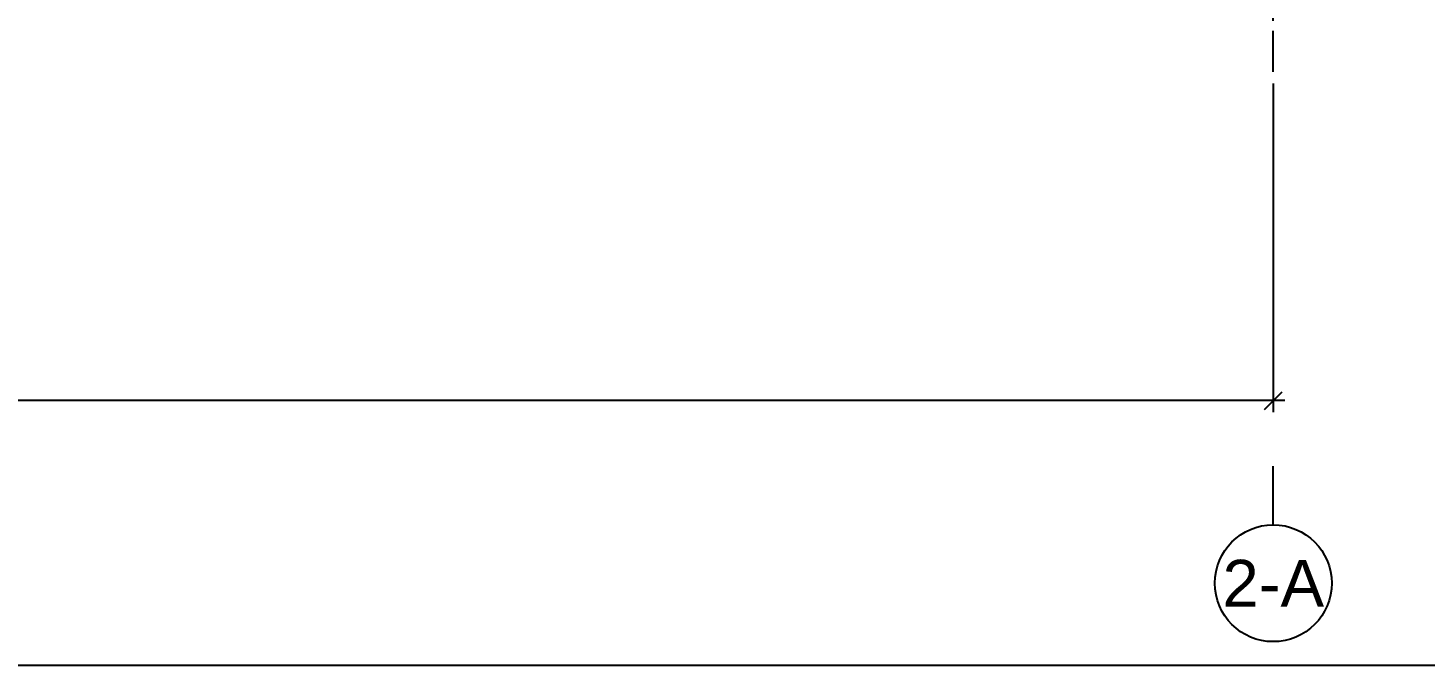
# Model space of a CAD drawing. Header units: millimetres. Extents: x -4391136 to -1798569, y -886572 to -291056.
# Drawn here: x -2119489 to -2113510, y -398298 to -395573 of the extents above; entities that cross this region are included whole.
import ezdxf
from ezdxf.enums import TextEntityAlignment as Align

# ---------------------------------------------------------------- set-up
doc = ezdxf.new("R2010")
doc.units = ezdxf.units.MM
doc.linetypes.add('CENTER', pattern=[50.8, 31.75, -6.35, 6.35, -6.35])
doc.linetypes.add('TA_GL_000.70000', pattern=[1.925, 0.7, -0.175, 0.175, -0.175, 0.7])
for name, color, linetype in [('000 - 0_SYM_DWG_GRID-BUBBLE_MAIN_COLOR_1', 7, 'Continuous'), ('000 - 0_SYM_DWG_GRIDLINE_MAIN_COLOR_251', 7, 'Continuous'), ('000 - D I M', 7, 'Continuous'), ('000 - GRID', 7, 'CENTER'), ('_PP-Dim', 7, 'Continuous')]:
    doc.layers.add(name, color=color, linetype=linetype)
doc.styles.add('Arial', font='arial.ttf', dxfattribs={"height": 1500})
doc.styles.add('FAMELINE_FOR_CKST', font='arial.ttf')
doc.styles.add('TA', font='', dxfattribs={"height": 4.5})
doc.styles.get('TA').set_extended_font_data('Cordia New')
doc.dimstyles.new('FAMELINE-CKST_E-E', dxfattribs={"dimtxt": 0.3, "dimasz": 0.15, "dimexe": 0.1, "dimexo": 0.1, "dimgap": 0.05, "dimtad": 1, "dimzin": 0, "dimdsep": 46, "dimtxsty": 'FAMELINE_FOR_CKST', "dimblk": 'OBLIQUE', "dimblk1": 'OBLIQUE', "dimblk2": 'OBLIQUE', "dimsah": 1, "dimcen": 0.1, "dimdle": 0.1, "dimclrd": 7, "dimclre": 7, "dimclrt": 7, "dimadec": 0, "dimazin": 0, "dimtfac": 1, "dimtix": 1, "dimtmove": 2, "dimatfit": 3, "dimfxl": 1, "dimtolj": 1, "dimtzin": 0, "dimlwd": -1, "dimlwe": -1, "dimarcsym": 0})

# ---------------------------------------------------------------- blocks, each defined once
blk = doc.blocks.new('A$Cbc3bdfda')
at = {"layer": '_PP-Dim', "color": 7}
blk.add_lwpolyline([(0, -400), (775, -400), (775, 0), (0, 0)], close=True, dxfattribs=at)
blk = doc.blocks.new('*U1512')
at = {"layer": '000 - 0_SYM_DWG_GRID-BUBBLE_MAIN_COLOR_1', "color": 7}
blk.add_line((58.75, 0), (53.75, 0), dxfattribs=at)
blk.add_circle((63.75, 0), 5, dxfattribs=at)
at = {"layer": '000 - 0_SYM_DWG_GRIDLINE_MAIN_COLOR_251', "color": 7, "linetype": 'ByBlock', "ltscale": 5}
blk.add_line((20, 0), (-354.52, 0), dxfattribs=at)
at = {"color": 7, "style": 'TA', "flags": 1}
blk.add_attdef('LOCATION', (6, -6), '', height=4.5, rotation=270, dxfattribs=at)
at = {"layer": '000 - 0_SYM_DWG_GRID-BUBBLE_MAIN_COLOR_1', "color": 7, "style": 'Arial'}
blk.add_attdef('GRID-HEAD', text='', height=4, rotation=90, dxfattribs=at).set_placement((63.75, 0), align=Align.MIDDLE_CENTER)
blk = doc.blocks.new('_Oblique')
at = {"color": 7, "linetype": 'ByBlock', "lineweight": -2}
blk.add_line((-0.5, -0.5), (0.5, 0.5), dxfattribs=at)
blk = doc.blocks.new('*D2477')
at = {"layer": '000 - D I M', "color": 7, "transparency": 16777216}
for p, q in [((-26525, 100020), (-26525, 98613.7)), ((0, 100020), (0, 98613.7)), ((50, 98663.7), (-26575, 98663.7))]:
    blk.add_line(p, q, dxfattribs=at)
at = {"layer": 'Defpoints', "color": 7, "transparency": 16777216}
for p in [(-26525, 100070), (0, 100070), (-26525, 98663.7)]:
    blk.add_point(p, dxfattribs=at)
at = {"layer": '000 - D I M', "color": 7, "transparency": 16777216, "xscale": 75, "yscale": 75, "zscale": 75, "rotation": 180}
blk.add_blockref('_Oblique', (-26525, 98663.7), dxfattribs=at)
at = {"layer": '000 - D I M', "color": 7, "transparency": 16777216, "xscale": 75, "yscale": 75, "zscale": 75}
blk.add_blockref('_Oblique', (0, 98663.7), dxfattribs=at)
at = {"layer": '000 - D I M', "color": 7, "transparency": 16777216, "insert": (-13262.5, 98765.3), "char_height": 150, "attachment_point": 5, "style": 'FAMELINE_FOR_CKST'}
blk.add_mtext('\\A1;26525', dxfattribs=at)
blk = doc.blocks.new('W-1-PP17-ENT2_REV00_20260527-020919_ELEVATION_2_DIMS')
at = {"layer": '000 - GRID', "color": 7, "linetype": 'TA_GL_000.70000', "xscale": 50.00000000000038, "yscale": 50.00000000000038, "zscale": 50.00000000000038, "rotation": 270}
blk.add_blockref('*U1512', (0, 101070), dxfattribs=at).add_auto_attribs({'GRID-HEAD': '2-A'})
at = {"layer": '000 - D I M', "color": 7}
dim = blk.add_linear_dim(base=(-26525, 98663.7), p1=(0, 100070), p2=(-26525, 100070), dimstyle='FAMELINE-CKST_E-E', override={"dimscale": 500, "dimdec": 0, "dimlfac": 1, "dimclrd": 7, "dimclre": 7, "dimclrt": 7}, dxfattribs=at)
dim.commit()
dim.dimension.update_dxf_attribs({"geometry": '*D2477', "text_midpoint": (-13262.5, 98765.3)})

msp = doc.modelspace()

# ---------------------------------------------------------------- block references
at = {"color": 7}
msp.add_blockref('W-1-PP17-ENT2_REV00_20260527-020919_ELEVATION_2_DIMS', (-2114159.8, -495830.4), dxfattribs=at)
at = {"layer": '_PP-Dim', "color": 7, "xscale": 50, "yscale": 50, "zscale": 50}
msp.add_blockref('A$Cbc3bdfda', (-2146997.8, -378297.9), dxfattribs=at)

doc.saveas('drawing.dxf')
